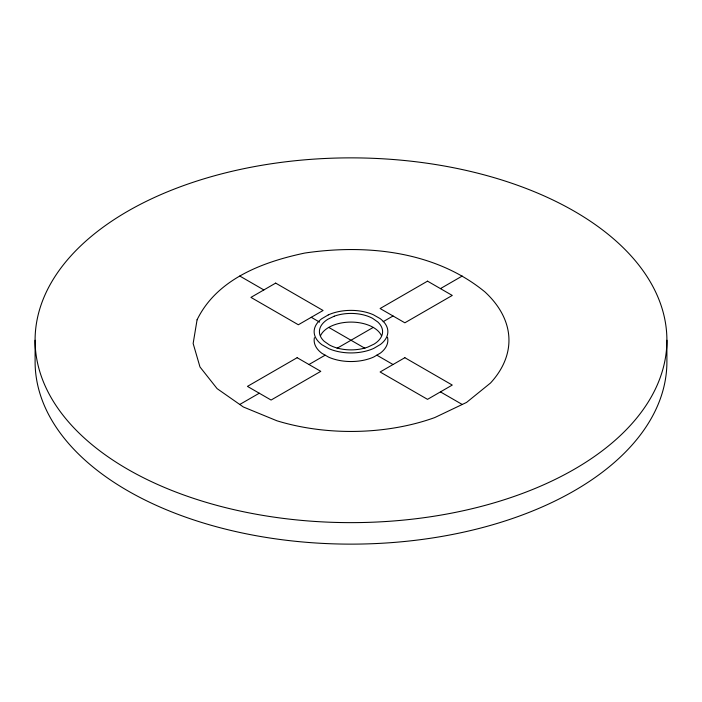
<?xml version="1.0" encoding="UTF-8"?>
<svg xmlns="http://www.w3.org/2000/svg" width="702" height="702" viewBox="0 0 702 702"><rect width="100%" height="100%" fill="white"/><g stroke="black" fill="none" stroke-linecap="round" stroke-linejoin="round"><path stroke-width="1.05" d="M239.759 404.475L259.266 393.217M308.968 364.522L325.158 355.168M337.092 348.28L373.245 327.404M383.134 321.7L393.032 315.988M440.444 288.61L462.241 276.026M239.759 276.026L263.847 289.935M311.258 317.304L319.603 322.121M328.755 327.404L364.908 348.28M376.842 355.168L393.032 364.522M440.444 391.892L462.241 404.475M666.9 340.251A315.9 182.38 0 0 1 193.05 498.201A315.9 182.38 0 0 1 193.05 182.301A315.9 182.38 0 0 1 666.9 340.251L666.9 361.749A315.9 182.38 0 0 1 351 544.129A315.9 182.38 0 0 1 35.1 361.749L35.1 340.251M320.612 335.547A31.458 18.164 0 0 1 351 322.086A31.458 18.164 0 0 1 381.388 335.547M387.495 337.285A36.855 21.279 0 0 1 380.44 353.053L373.701 357.02A36.855 21.279 0 0 1 328.826 357.248L321.964 353.36A36.855 21.279 0 0 1 314.417 337.662M197.078 319.796L193.147 343.497L199.982 366.97L217.102 388.627L243.357 406.984L276.939 420.796A157.95 91.19 0 0 0 434.784 417.558L466.584 402.404L490.514 383.011A157.95 91.19 0 0 0 484.898 291.883C435.17 251.097 366.435 243.936 304.721 253.062C262.917 261.907 217.015 278.87 197.078 319.796M328.299 314.891L321.56 318.857A36.855 21.279 0 0 0 321.964 344.761L328.826 348.648A36.855 21.279 0 0 0 373.701 348.42L380.44 344.454A36.855 21.279 0 0 0 380.036 318.55L373.174 314.663A36.855 21.279 0 0 0 328.299 314.891M275.667 283.108L250.93 297.394L298.341 324.763L323.078 310.486L275.667 283.108M427.527 281.151L380.115 308.529L404.852 322.806L452.263 295.437L427.527 281.151M297.148 357.695L247.446 386.39L271.086 400.043L320.788 371.34L297.148 357.695M404.852 357.695L380.115 371.981L427.527 399.35L452.263 385.065L404.852 357.695M334.24 316.198L327.887 319.226A31.59 18.234 0 0 0 324.219 341.33L329.475 344.998A31.59 18.234 0 0 0 367.76 347.113L374.113 344.085A31.59 18.234 0 0 0 377.781 321.981L372.525 318.304A31.59 18.234 0 0 0 334.24 316.198"/></g></svg>
